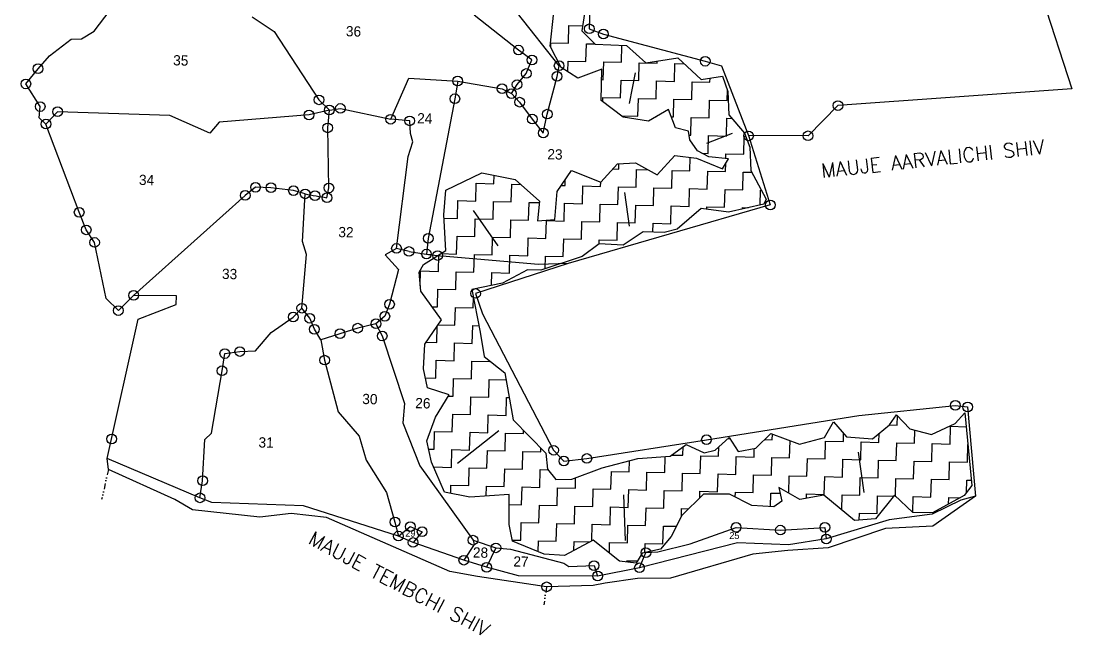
# Model space of a CAD drawing. Header units: metres. Extents: x 356940 to 358376, y 1745247 to 1746797.
# Drawn here: x 356997 to 357918, y 1745247 to 1745785 of the extents above; entities that cross this region are included whole.
import ezdxf

# ---------------------------------------------------------------- set-up
doc = ezdxf.new("R2010")
doc.units = ezdxf.units.M
doc.linetypes.add('DIVIDE', pattern=[1.25, 0.5, -0.25, 0, -0.25, 0, -0.25])
for name, color, linetype in [('POLY_HATCH', 12, 'Continuous'), ('POLY_PARCEL', 6, 'Continuous'), ('POLY_ROAD', 30, 'Continuous'), ('SYM_ARROW', 1, 'Continuous'), ('TEXT_MAPOUT', 7, 'Continuous'), ('TEXT_PARCEL', 7, 'Continuous'), ('V_BOUND_LINE', 7, 'Continuous'), ('V_DIVIDE_LINE', 7, 'DIVIDE')]:
    doc.layers.add(name, color=color, linetype=linetype)
doc.styles.get("Standard").update_dxf_attribs({"font": 'simplex.shx'})
doc.styles.add('TEXT_MAP', font='')
doc.styles.get('TEXT_MAP').set_extended_font_data('Kruti Dev 050')

msp = doc.modelspace()

# ---------------------------------------------------------------- linework, layer by layer
for centre in [(357495.06, 1745777.75), (357507.42, 1745773.14), (357433.06, 1745759.12), (357444.83, 1745750.51), (357596.55, 1745749.38), (357012.25, 1745742.86), (357439.85, 1745738.66), (357468.64, 1745745.45), (357001.59, 1745729.55), (357379.77, 1745732.03), (357431.8, 1745728.98), (357466.85, 1745736.13), (357418.67, 1745725.35), (357426.89, 1745720.99), (357014.15, 1745709.7), (357258.29, 1745715.56), (357377.3, 1745716.49), (357434, 1745713.53), (357712.78, 1745710.58), (357029.35, 1745705.19), (357249.59, 1745702.37), (357267.4, 1745706.61), (357277.1, 1745708.03), (357458.22, 1745703.05), (357019.2, 1745694.37), (357265.98, 1745691.04), (357321.14, 1745698.62), (357337.77, 1745697.17), (357445.09, 1745698.69), (357454.69, 1745686.49), (357634.49, 1745684.03), (357686.58, 1745684.08), (357202.72, 1745639.01), (357216.25, 1745638.68), (357235.98, 1745636.11), (357266.95, 1745638.5), (357193.69, 1745631.95), (357246.19, 1745633.26), (357254.78, 1745631.61), (357265.29, 1745629.91), (357048.28, 1745617.11), (357653.57, 1745623.55), (357054.43, 1745601.76), (357061.76, 1745590.72), (357353.98, 1745594.29), (357326.19, 1745585.49), (357337.16, 1745582.82), (357352.45, 1745580.53), (357362.26, 1745579.27), (357095.99, 1745544.35), (357395.44, 1745546.06), (357320.09, 1745536.56), (357082.62, 1745531.11), (357235.73, 1745525.41), (357243.24, 1745533.18), (357315.99, 1745526.12), (357250.22, 1745524.38), (357308.16, 1745519.6), (357254.3, 1745514.7), (357276.75, 1745510.79), (357292.23, 1745515.68), (357313.65, 1745508.92), (357175.85, 1745493.46), (357188.96, 1745495.23), (357263.22, 1745487.68), (357173.38, 1745478.37), (357815.56, 1745448.08), (357826.39, 1745446.73), (357076.67, 1745418.66), (357597.67, 1745418.02), (357463.74, 1745408.83), (357472.75, 1745399.38), (357492.91, 1745401.6), (357156.37, 1745382.16), (357154.09, 1745367.15), (357324.8, 1745345.93), (357338.3, 1745341.94), (357623.63, 1745341.27), (357701.35, 1745341.27), (357327.9, 1745333.64), (357348.65, 1745337.51), (357662.43, 1745338.87), (357340.72, 1745328.05), (357393.26, 1745330.08), (357413.24, 1745323.36), (357702.54, 1745331.18), (357544.59, 1745319.17), (357385.15, 1745312.55), (357405.15, 1745306.31), (357499.22, 1745307.83), (357538.99, 1745305.89), (357502.35, 1745298.64), (357457.7, 1745289.22)]:
    msp.add_circle(centre, 4.24)
at = {"layer": 'POLY_HATCH'}
for p, q in [((357492.2, 1745800.86), (357488.41, 1745776.13)), ((357460.73, 1745762.54), (357464.02, 1745792.37)), ((357488.41, 1745776.13), (357500.22, 1745764.39)), ((357470.47, 1745743.84), (357460.73, 1745762.54)), ((357500.22, 1745764.39), (357527.59, 1745763.08)), ((357527.59, 1745763.08), (357544.42, 1745748.03)), ((357544.42, 1745748.03), (357572.56, 1745752.43)), ((357572.56, 1745752.43), (357593.12, 1745733.46)), ((357484.89, 1745734.58), (357470.47, 1745743.84)), ((357506.11, 1745742.33), (357484.89, 1745734.58)), ((357505.43, 1745714.98), (357506.11, 1745742.33)), ((357593.12, 1745733.46), (357611.66, 1745736.19)), ((357611.66, 1745736.19), (357616.5, 1745722.91)), ((357616.5, 1745722.91), (357617.27, 1745702.52)), ((357524.83, 1745700.5), (357505.43, 1745714.98)), ((357564.49, 1745707.16), (357547.03, 1745696.78)), ((357570.47, 1745691.11), (357564.49, 1745707.16)), ((357547.03, 1745696.78), (357524.83, 1745700.5)), ((357617.27, 1745702.52), (357630.89, 1745686.28)), ((357581.87, 1745688.28), (357570.47, 1745691.11)), ((357582.95, 1745680.62), (357581.87, 1745688.28)), ((357630.89, 1745686.28), (357635.69, 1745674.07)), ((357589.72, 1745670.91), (357582.95, 1745680.62)), ((357599.78, 1745665.57), (357589.72, 1745670.91)), ((357635.69, 1745674.07), (357636.46, 1745653.69)), ((357505.27, 1745643.41), (357519.69, 1745659.6)), ((357519.69, 1745659.6), (357535.64, 1745660.48)), ((357535.64, 1745660.48), (357554.49, 1745649.84)), ((357554.49, 1745649.84), (357569.87, 1745666.94)), ((357569.87, 1745666.94), (357588.93, 1745664.56)), ((357588.93, 1745664.56), (357611.63, 1745655.1)), ((357616.94, 1745663.87), (357599.78, 1745665.57)), ((357611.63, 1745655.1), (357616.94, 1745663.87)), ((357369.4, 1745636.58), (357400.99, 1745651.71)), ((357400.99, 1745651.71), (357430.15, 1745645.9)), ((357466.85, 1745635.45), (357479.4, 1745653.6)), ((357479.4, 1745653.6), (357505.27, 1745643.41)), ((357636.46, 1745653.69), (357649.86, 1745628.54)), ((357430.15, 1745645.9), (357451.35, 1745626.92)), ((357367.59, 1745614.98), (357369.4, 1745636.58)), ((357464.96, 1745610.68), (357466.85, 1745635.45)), ((357451.35, 1745626.92), (357449.65, 1745609.78)), ((357647.84, 1745624.14), (357617.09, 1745617.26)), ((357649.86, 1745628.54), (357647.84, 1745624.14)), ((357369.37, 1745583.76), (357367.59, 1745614.98)), ((357592.95, 1745620.4), (357572.12, 1745602.45)), ((357617.09, 1745617.26), (357592.95, 1745620.4)), ((357449.65, 1745609.78), (357464.96, 1745610.68)), ((357542.12, 1745600.01), (357524.63, 1745588.35)), ((357560.58, 1745599.56), (357542.12, 1745600.01)), ((357572.12, 1745602.45), (357560.58, 1745599.56)), ((357503.63, 1745589.5), (357488.71, 1745578.42)), ((357524.63, 1745588.35), (357503.63, 1745589.5)), ((357349.96, 1745571.51), (357369.37, 1745583.76)), ((357488.71, 1745578.42), (357452.45, 1745566.35)), ((357345.97, 1745564.61), (357349.96, 1745571.51)), ((357440.99, 1745566.64), (357419.04, 1745555.09)), ((357452.45, 1745566.35), (357440.99, 1745566.64)), ((357347.47, 1745548.03), (357345.97, 1745564.61)), ((357365.56, 1745522.91), (357347.47, 1745548.03)), ((357419.04, 1745555.09), (357392.14, 1745549.39)), ((357392.14, 1745549.39), (357399.51, 1745512.29)), ((357351.02, 1745501.64), (357365.56, 1745522.91)), ((357399.51, 1745512.29), (357402.87, 1745490.88)), ((357349.85, 1745480.03), (357351.02, 1745501.64)), ((357402.87, 1745490.88), (357420.99, 1745476.44)), ((357353.26, 1745463.4), (357349.85, 1745480.03)), ((357420.99, 1745476.44), (357428.26, 1745435.53)), ((357372.22, 1745457.21), (357353.26, 1745463.4)), ((357360.28, 1745437.77), (357372.22, 1745457.21)), ((357352.76, 1745416.96), (357360.28, 1745437.77)), ((357758.01, 1745431.17), (357763.96, 1745439.93)), ((357763.96, 1745439.93), (357775.76, 1745427.55)), ((357815.38, 1745432.3), (357823.89, 1745441.64)), ((357823.89, 1745441.64), (357829.97, 1745377.85)), ((357428.26, 1745435.53), (357456.85, 1745406.19)), ((357701.03, 1745419.84), (357709.02, 1745433.65)), ((357709.02, 1745433.65), (357720.16, 1745420.64)), ((357743.05, 1745418.81), (357758.01, 1745431.17)), ((357794.75, 1745422.63), (357815.38, 1745432.3)), ((357605.19, 1745408.84), (357617.57, 1745419.99)), ((357617.57, 1745419.99), (357625.55, 1745407.7)), ((357640.91, 1745410.5), (357653.98, 1745423.55)), ((357653.98, 1745423.55), (357679.22, 1745414.02)), ((357679.22, 1745414.02), (357701.03, 1745419.84)), ((357720.16, 1745420.64), (357743.05, 1745418.81)), ((357775.76, 1745427.55), (357794.75, 1745422.63)), ((357356.76, 1745398.4), (357352.76, 1745416.96)), ((357565.73, 1745403.51), (357580, 1745413.97)), ((357580, 1745413.97), (357595.58, 1745406.53)), ((357625.55, 1745407.7), (357640.91, 1745410.5)), ((357456.85, 1745406.19), (357458.41, 1745392.15)), ((357506.23, 1745393.52), (357537.65, 1745401.65)), ((357537.65, 1745401.65), (357565.73, 1745403.51)), ((357595.58, 1745406.53), (357605.19, 1745408.84)), ((357368.21, 1745372.03), (357356.76, 1745398.4)), ((357458.41, 1745392.15), (357465.83, 1745383.06)), ((357479.86, 1745383.35), (357506.23, 1745393.52)), ((357465.83, 1745383.06), (357479.86, 1745383.35)), ((357679.31, 1745365.65), (357661.09, 1745376.28)), ((357661.09, 1745376.28), (357663.64, 1745364.12)), ((357829.97, 1745377.85), (357823.38, 1745369.1)), ((357390.41, 1745367.67), (357368.21, 1745372.03)), ((357424.87, 1745370), (357390.41, 1745367.67)), ((357424.86, 1745343.91), (357424.87, 1745370)), ((357594.98, 1745370.27), (357576.05, 1745351.64)), ((357617.92, 1745370.34), (357594.98, 1745370.27)), ((357637.42, 1745360.31), (357617.92, 1745370.34)), ((357663.64, 1745364.12), (357656.51, 1745359.21)), ((357700.43, 1745369.59), (357679.31, 1745365.65)), ((357727.28, 1745347.29), (357700.43, 1745369.59)), ((357762.22, 1745369.34), (357745.79, 1745348.74)), ((357778.42, 1745354.3), (357762.22, 1745369.34)), ((357823.38, 1745369.1), (357795.61, 1745353.88)), ((357656.51, 1745359.21), (357637.42, 1745360.31)), ((357576.05, 1745351.64), (357566.68, 1745333.42)), ((357745.79, 1745348.74), (357727.28, 1745347.29)), ((357795.61, 1745353.88), (357778.42, 1745354.3)), ((357427.68, 1745329.2), (357424.86, 1745343.91)), ((357455.43, 1745317.7), (357427.68, 1745329.2)), ((357498.42, 1745330.01), (357473.25, 1745316.63)), ((357521.54, 1745311.62), (357498.42, 1745330.01)), ((357566.68, 1745333.42), (357557.48, 1745322.19)), ((357473.25, 1745316.63), (357455.43, 1745317.7)), ((357541.47, 1745318.77), (357536.16, 1745309.99)), ((357557.48, 1745322.19), (357541.47, 1745318.77)), ((357536.16, 1745309.99), (357521.54, 1745311.62))]:
    msp.add_line(p, q, dxfattribs=at)
at = {"layer": 'POLY_HATCH', "linetype": 'Continuous'}
for p, q in [((357476.88, 1745765.13), (357477.26, 1745780.7)), ((357477.26, 1745780.7), (357489.06, 1745780.41)), ((357461.22, 1745761.61), (357461.31, 1745765.52)), ((357461.31, 1745765.52), (357476.88, 1745765.13)), ((357492.07, 1745749.18), (357492.45, 1745764.75)), ((357492.45, 1745764.75), (357500.05, 1745764.56)), ((357523.2, 1745748.41), (357523.57, 1745763.27)), ((357476.26, 1745740.12), (357476.5, 1745749.56)), ((357476.5, 1745749.56), (357492.07, 1745749.18)), ((357507.25, 1745733.23), (357507.63, 1745748.8)), ((357507.63, 1745748.8), (357523.2, 1745748.41)), ((357538.39, 1745732.46), (357538.77, 1745748.03)), ((357538.77, 1745748.03), (357554.34, 1745747.65)), ((357554.34, 1745747.65), (357554.39, 1745749.59)), ((357569.53, 1745731.69), (357569.91, 1745747.26)), ((357569.91, 1745747.26), (357578.38, 1745747.05)), ((357505.88, 1745733.26), (357507.25, 1745733.23)), ((357522.44, 1745717.28), (357522.82, 1745732.84)), ((357522.82, 1745732.84), (357538.39, 1745732.46)), ((357553.57, 1745716.51), (357553.96, 1745732.08)), ((357553.96, 1745732.08), (357569.53, 1745731.69)), ((357600.66, 1745730.93), (357600.76, 1745734.59)), ((357584.71, 1745715.74), (357585.1, 1745731.31)), ((357585.1, 1745731.31), (357600.66, 1745730.93)), ((357615.85, 1745714.98), (357616.07, 1745724.08)), ((357506.78, 1745713.98), (357506.87, 1745717.66)), ((357506.87, 1745717.66), (357522.44, 1745717.28)), ((357537.62, 1745701.32), (357538.01, 1745716.89)), ((357538.01, 1745716.89), (357553.57, 1745716.51)), ((357568.76, 1745700.56), (357569.14, 1745716.13)), ((357569.14, 1745716.13), (357584.71, 1745715.74)), ((357599.9, 1745699.79), (357600.28, 1745715.36)), ((357600.28, 1745715.36), (357615.85, 1745714.98)), ((357523.26, 1745701.68), (357537.62, 1745701.32)), ((357553.18, 1745700.43), (357553.19, 1745700.94)), ((357553.19, 1745700.94), (357554, 1745700.92)), ((357566.93, 1745700.6), (357568.76, 1745700.56)), ((357583.95, 1745684.6), (357584.33, 1745700.17)), ((357584.33, 1745700.17), (357599.9, 1745699.79)), ((357615.08, 1745683.84), (357615.47, 1745699.41)), ((357615.47, 1745699.41), (357619.98, 1745699.3)), ((357582.38, 1745684.64), (357583.95, 1745684.6)), ((357599.13, 1745668.65), (357599.51, 1745684.22)), ((357599.51, 1745684.22), (357615.08, 1745683.84)), ((357630.27, 1745667.89), (357630.65, 1745683.45)), ((357630.65, 1745683.45), (357632.01, 1745683.42)), ((357593.72, 1745668.79), (357599.13, 1745668.65)), ((357614.6, 1745664.11), (357614.7, 1745668.27)), ((357614.7, 1745668.27), (357630.27, 1745667.89)), ((357520.9, 1745655), (357521.02, 1745659.68)), ((357583.18, 1745653.47), (357583.47, 1745665.24)), ((357614.32, 1745652.7), (357614.49, 1745659.82)), ((357411.54, 1745642.11), (357411.72, 1745649.57)), ((357515.7, 1745655.13), (357520.9, 1745655)), ((357536.09, 1745639.05), (357536.47, 1745654.62)), ((357536.47, 1745654.62), (357546.46, 1745654.37)), ((357567.23, 1745638.28), (357567.61, 1745653.85)), ((357567.61, 1745653.85), (357583.18, 1745653.47)), ((357598.37, 1745637.51), (357598.75, 1745653.08)), ((357598.75, 1745653.08), (357614.32, 1745652.7)), ((357629.5, 1745636.75), (357629.89, 1745652.32)), ((357629.89, 1745652.32), (357637.29, 1745652.13)), ((357395.59, 1745626.93), (357395.97, 1745642.5)), ((357395.97, 1745642.5), (357411.54, 1745642.11)), ((357426.72, 1745626.16), (357427.11, 1745641.73)), ((357427.11, 1745641.73), (357435.03, 1745641.54)), ((357470.46, 1745640.66), (357473.81, 1745640.58)), ((357473.81, 1745640.58), (357473.94, 1745645.7)), ((357489, 1745624.63), (357489.38, 1745640.2)), ((357489.38, 1745640.2), (357504.95, 1745639.81)), ((357504.95, 1745639.81), (357505.04, 1745643.5)), ((357520.14, 1745623.86), (357520.52, 1745639.43)), ((357520.52, 1745639.43), (357536.09, 1745639.05)), ((357551.28, 1745623.1), (357551.66, 1745638.66)), ((357551.66, 1745638.66), (357567.23, 1745638.28)), ((357582.41, 1745622.33), (357582.8, 1745637.9)), ((357582.8, 1745637.9), (357598.37, 1745637.51)), ((357613.55, 1745621.56), (357613.93, 1745637.13)), ((357613.93, 1745637.13), (357629.5, 1745636.75)), ((357644.75, 1745623.45), (357645.07, 1745636.36)), ((357645.07, 1745636.36), (357645.7, 1745636.35)), ((357379.63, 1745611.74), (357380.02, 1745627.31)), ((357380.02, 1745627.31), (357395.59, 1745626.93)), ((357410.77, 1745610.98), (357411.16, 1745626.55)), ((357411.16, 1745626.55), (357426.72, 1745626.16)), ((357441.91, 1745610.21), (357442.29, 1745625.78)), ((357442.29, 1745625.78), (357451.21, 1745625.56)), ((357473.05, 1745609.44), (357473.43, 1745625.01)), ((357473.43, 1745625.01), (357489, 1745624.63)), ((357504.19, 1745608.68), (357504.57, 1745624.25)), ((357504.57, 1745624.25), (357520.14, 1745623.86)), ((357535.32, 1745607.91), (357535.71, 1745623.48)), ((357535.71, 1745623.48), (357551.28, 1745623.1)), ((357566.46, 1745607.14), (357566.84, 1745622.71)), ((357566.84, 1745622.71), (357582.41, 1745622.33)), ((357597.93, 1745619.75), (357597.98, 1745621.95)), ((357597.98, 1745621.95), (357613.55, 1745621.56)), ((357629.09, 1745619.94), (357629.12, 1745621.18)), ((357629.12, 1745621.18), (357634.07, 1745621.06)), ((357367.76, 1745612.04), (357379.63, 1745611.74)), ((357394.82, 1745595.79), (357395.2, 1745611.36)), ((357395.2, 1745611.36), (357410.77, 1745610.98)), ((357425.96, 1745595.02), (357426.34, 1745610.59)), ((357426.34, 1745610.59), (357441.91, 1745610.21)), ((357457.1, 1745594.26), (357457.48, 1745609.83)), ((357457.48, 1745609.83), (357473.05, 1745609.44)), ((357488.23, 1745593.49), (357488.62, 1745609.06)), ((357488.62, 1745609.06), (357504.19, 1745608.68)), ((357519.37, 1745592.72), (357519.75, 1745608.29)), ((357519.75, 1745608.29), (357535.32, 1745607.91)), ((357550.7, 1745599.8), (357550.89, 1745607.53)), ((357550.89, 1745607.53), (357566.46, 1745607.14)), ((357378.87, 1745580.61), (357379.25, 1745596.17)), ((357379.25, 1745596.17), (357394.82, 1745595.79)), ((357410.01, 1745579.84), (357410.39, 1745595.41)), ((357410.39, 1745595.41), (357425.96, 1745595.02)), ((357441.14, 1745579.07), (357441.53, 1745594.64)), ((357441.53, 1745594.64), (357457.1, 1745594.26)), ((357472.28, 1745578.31), (357472.66, 1745593.87)), ((357472.66, 1745593.87), (357488.23, 1745593.49)), ((357503.71, 1745589.5), (357503.8, 1745593.11)), ((357503.8, 1745593.11), (357519.37, 1745592.72)), ((357362.92, 1745565.42), (357363.27, 1745579.91)), ((357364.92, 1745580.95), (357378.87, 1745580.61)), ((357394.05, 1745564.65), (357394.44, 1745580.22)), ((357394.44, 1745580.22), (357410.01, 1745579.84)), ((357425.19, 1745563.89), (357425.57, 1745579.46)), ((357425.57, 1745579.46), (357441.14, 1745579.07)), ((357456.44, 1745567.68), (357456.71, 1745578.69)), ((357456.71, 1745578.69), (357472.28, 1745578.31)), ((357347.03, 1745552.88), (357347.35, 1745565.8)), ((357347.35, 1745565.8), (357362.92, 1745565.42)), ((357378.1, 1745549.47), (357378.48, 1745565.04)), ((357378.48, 1745565.04), (357394.05, 1745564.65)), ((357409.35, 1745553.03), (357409.62, 1745564.27)), ((357409.62, 1745564.27), (357425.19, 1745563.89)), ((357362.15, 1745534.28), (357362.53, 1745549.85)), ((357362.53, 1745549.85), (357378.1, 1745549.47)), ((357393.29, 1745533.52), (357393.51, 1745542.5)), ((357357.28, 1745534.4), (357362.15, 1745534.28)), ((357377.33, 1745518.33), (357377.72, 1745533.9)), ((357377.72, 1745533.9), (357393.29, 1745533.52)), ((357361.38, 1745503.14), (357361.73, 1745517.31)), ((357362.67, 1745518.69), (357377.33, 1745518.33)), ((357392.52, 1745502.38), (357392.9, 1745517.95)), ((357392.9, 1745517.95), (357398.41, 1745517.81)), ((357352.2, 1745503.37), (357361.38, 1745503.14)), ((357376.57, 1745487.19), (357376.95, 1745502.76)), ((357376.95, 1745502.76), (357392.52, 1745502.38)), ((357360.62, 1745472.01), (357361, 1745487.58)), ((357361, 1745487.58), (357376.57, 1745487.19)), ((357391.75, 1745471.24), (357392.14, 1745486.81)), ((357392.14, 1745486.81), (357407.71, 1745486.43)), ((357407.71, 1745486.43), (357407.72, 1745487.01)), ((357351.45, 1745472.23), (357360.62, 1745472.01)), ((357375.8, 1745456.05), (357376.18, 1745471.62)), ((357376.18, 1745471.62), (357391.75, 1745471.24)), ((357406.94, 1745455.29), (357407.32, 1745470.86)), ((357407.32, 1745470.86), (357422.04, 1745470.49)), ((357371.58, 1745456.16), (357375.8, 1745456.05)), ((357390.99, 1745440.1), (357391.37, 1745455.67)), ((357391.37, 1745455.67), (357406.94, 1745455.29)), ((357422.12, 1745439.34), (357422.51, 1745454.9)), ((357422.51, 1745454.9), (357424.83, 1745454.85)), ((357375.03, 1745424.92), (357375.42, 1745440.49)), ((357375.42, 1745440.49), (357390.99, 1745440.1)), ((357406.17, 1745424.15), (357406.56, 1745439.72)), ((357406.56, 1745439.72), (357422.12, 1745439.34)), ((357764.64, 1745430.9), (357764.84, 1745439.01)), ((357757.89, 1745431.07), (357764.64, 1745430.9)), ((357810.96, 1745414.18), (357811.35, 1745429.75)), ((357811.35, 1745429.75), (357825.06, 1745429.41)), ((357359.08, 1745409.73), (357359.47, 1745425.3)), ((357359.47, 1745425.3), (357375.03, 1745424.92)), ((357390.22, 1745408.96), (357390.6, 1745424.53)), ((357390.6, 1745424.53), (357406.17, 1745424.15)), ((357421.36, 1745408.2), (357421.74, 1745423.77)), ((357421.74, 1745423.77), (357437.31, 1745423.38)), ((357437.31, 1745423.38), (357437.38, 1745426.17)), ((357616.44, 1745418.97), (357618.26, 1745418.93)), ((357655.27, 1745418.02), (357655.4, 1745423.01)), ((357717.55, 1745416.48), (357717.72, 1745423.49)), ((357748.69, 1745415.72), (357748.88, 1745423.62)), ((357779.83, 1745414.95), (357780.11, 1745426.42)), ((357354.29, 1745409.85), (357359.08, 1745409.73)), ((357452.5, 1745407.43), (357452.57, 1745410.57)), ((357577.05, 1745404.36), (357577.23, 1745411.95)), ((357608.18, 1745403.6), (357608.38, 1745411.71)), ((357639.32, 1745402.83), (357639.5, 1745410.25)), ((357648.6, 1745418.18), (357655.27, 1745418.02)), ((357670.46, 1745402.06), (357670.83, 1745417.18)), ((357701.6, 1745401.3), (357701.98, 1745416.87)), ((357701.98, 1745416.87), (357717.55, 1745416.48)), ((357732.74, 1745400.53), (357733.12, 1745416.1)), ((357733.12, 1745416.1), (357748.69, 1745415.72)), ((357763.87, 1745399.76), (357764.26, 1745415.33)), ((357764.26, 1745415.33), (357779.83, 1745414.95)), ((357795.01, 1745399), (357795.39, 1745414.57)), ((357795.39, 1745414.57), (357810.96, 1745414.18)), ((357826.15, 1745398.23), (357826.53, 1745413.8)), ((357826.53, 1745413.8), (357826.54, 1745413.8)), ((357374.27, 1745393.78), (357374.65, 1745409.35)), ((357374.65, 1745409.35), (357390.22, 1745408.96)), ((357405.41, 1745393.01), (357405.79, 1745408.58)), ((357405.79, 1745408.58), (357421.36, 1745408.2)), ((357436.54, 1745392.25), (357436.93, 1745407.81)), ((357436.93, 1745407.81), (357452.5, 1745407.43)), ((357561.09, 1745389.18), (357561.44, 1745403.22)), ((357567.22, 1745404.61), (357577.05, 1745404.36)), ((357592.23, 1745388.41), (357592.62, 1745403.98)), ((357592.62, 1745403.98), (357608.18, 1745403.6)), ((357623.37, 1745387.65), (357623.75, 1745403.21)), ((357623.75, 1745403.21), (357639.32, 1745402.83)), ((357654.51, 1745386.88), (357654.89, 1745402.45)), ((357654.89, 1745402.45), (357670.46, 1745402.06)), ((357685.65, 1745386.11), (357686.03, 1745401.68)), ((357686.03, 1745401.68), (357701.6, 1745401.3)), ((357716.78, 1745385.35), (357717.17, 1745400.91)), ((357717.17, 1745400.91), (357732.74, 1745400.53)), ((357358.69, 1745393.95), (357358.7, 1745394.16)), ((357358.7, 1745394.16), (357374.27, 1745393.78)), ((357389.45, 1745377.83), (357389.84, 1745393.4)), ((357389.84, 1745393.4), (357405.41, 1745393.01)), ((357420.59, 1745377.06), (357420.97, 1745392.63)), ((357420.97, 1745392.63), (357436.54, 1745392.25)), ((357451.73, 1745376.29), (357452.11, 1745391.86)), ((357452.11, 1745391.86), (357458.78, 1745391.7)), ((357529.96, 1745389.95), (357530.2, 1745399.72)), ((357747.92, 1745384.58), (357748.3, 1745400.15)), ((357748.3, 1745400.15), (357763.87, 1745399.76)), ((357779.06, 1745383.81), (357779.44, 1745399.38)), ((357779.44, 1745399.38), (357795.01, 1745399)), ((357810.2, 1745383.05), (357810.58, 1745398.61)), ((357810.58, 1745398.61), (357826.15, 1745398.23)), ((357482.87, 1745375.53), (357483.09, 1745384.6)), ((357514, 1745374.76), (357514.39, 1745390.33)), ((357514.39, 1745390.33), (357529.96, 1745389.95)), ((357545.14, 1745373.99), (357545.53, 1745389.56)), ((357545.53, 1745389.56), (357561.09, 1745389.18)), ((357576.28, 1745373.23), (357576.66, 1745388.8)), ((357576.66, 1745388.8), (357592.23, 1745388.41)), ((357607.42, 1745372.46), (357607.8, 1745388.03)), ((357607.8, 1745388.03), (357623.37, 1745387.65)), ((357638.56, 1745371.69), (357638.94, 1745387.26)), ((357638.94, 1745387.26), (357654.51, 1745386.88)), ((357669.7, 1745371.26), (357670.08, 1745386.5)), ((357670.08, 1745386.5), (357685.65, 1745386.11)), ((357700.83, 1745370.16), (357701.21, 1745385.73)), ((357701.21, 1745385.73), (357716.78, 1745385.35)), ((357731.97, 1745369.39), (357732.35, 1745384.96)), ((357732.35, 1745384.96), (357747.92, 1745384.58)), ((357763.11, 1745368.63), (357763.49, 1745384.2)), ((357763.49, 1745384.2), (357779.06, 1745383.81)), ((357794.24, 1745367.86), (357794.63, 1745383.43)), ((357794.63, 1745383.43), (357810.2, 1745383.05)), ((357825.5, 1745371.92), (357825.77, 1745382.66)), ((357825.77, 1745382.66), (357829.52, 1745382.57)), ((357373.71, 1745370.95), (357373.88, 1745378.21)), ((357373.88, 1745378.21), (357389.45, 1745377.83)), ((357404.81, 1745368.64), (357405.02, 1745377.44)), ((357405.02, 1745377.44), (357420.59, 1745377.06)), ((357435.78, 1745361.11), (357436.16, 1745376.68)), ((357436.16, 1745376.68), (357451.73, 1745376.29)), ((357466.91, 1745360.34), (357467.3, 1745375.91)), ((357467.3, 1745375.91), (357482.87, 1745375.53)), ((357498.05, 1745359.57), (357498.44, 1745375.14)), ((357498.44, 1745375.14), (357514, 1745374.76)), ((357529.19, 1745358.81), (357529.57, 1745374.38)), ((357529.57, 1745374.38), (357545.14, 1745373.99)), ((357560.33, 1745358.04), (357560.71, 1745373.61)), ((357560.71, 1745373.61), (357576.28, 1745373.23)), ((357591.71, 1745367.04), (357591.85, 1745372.84)), ((357591.85, 1745372.84), (357607.42, 1745372.46)), ((357622.88, 1745367.79), (357622.99, 1745372.08)), ((357622.99, 1745372.08), (357638.56, 1745371.69)), ((357653.83, 1745359.36), (357654.12, 1745371.31)), ((357654.12, 1745371.31), (357662.18, 1745371.11)), ((357685.17, 1745366.74), (357685.26, 1745370.54)), ((357685.26, 1745370.54), (357700.83, 1745370.16)), ((357716.08, 1745356.59), (357716.4, 1745369.78)), ((357716.4, 1745369.78), (357731.97, 1745369.39)), ((357747.15, 1745353.44), (357747.54, 1745369.01)), ((357747.54, 1745369.01), (357761.68, 1745368.66)), ((357762.98, 1745368.63), (357763.11, 1745368.63)), ((357778.33, 1745354.38), (357778.68, 1745368.24)), ((357778.68, 1745368.24), (357794.24, 1745367.86)), ((357809.67, 1745361.59), (357809.81, 1745367.48)), ((357809.81, 1745367.48), (357819.96, 1745367.23)), ((357424.86, 1745361.38), (357435.78, 1745361.11)), ((357450.96, 1745345.16), (357451.35, 1745360.72)), ((357451.35, 1745360.72), (357466.91, 1745360.34)), ((357482.1, 1745344.39), (357482.48, 1745359.96)), ((357482.48, 1745359.96), (357498.05, 1745359.57)), ((357513.24, 1745343.62), (357513.62, 1745359.19)), ((357513.62, 1745359.19), (357529.19, 1745358.81)), ((357544.38, 1745342.86), (357544.76, 1745358.42)), ((357544.76, 1745358.42), (357560.33, 1745358.04)), ((357575.73, 1745351.03), (357575.9, 1745357.66)), ((357575.9, 1745357.66), (357582.01, 1745357.51)), ((357435.01, 1745329.97), (357435.39, 1745345.54)), ((357435.39, 1745345.54), (357450.96, 1745345.16)), ((357731.43, 1745347.61), (357731.59, 1745353.82)), ((357731.59, 1745353.82), (357747.15, 1745353.44)), ((357466.15, 1745329.2), (357466.53, 1745344.77)), ((357466.53, 1745344.77), (357482.1, 1745344.39)), ((357497.31, 1745329.41), (357497.67, 1745344.01)), ((357497.67, 1745344.01), (357513.24, 1745343.62)), ((357528.42, 1745327.67), (357528.81, 1745343.24)), ((357528.81, 1745343.24), (357544.38, 1745342.86)), ((357559.56, 1745326.9), (357559.94, 1745342.47)), ((357559.94, 1745342.47), (357571.19, 1745342.2)), ((357427.5, 1745330.15), (357435.01, 1745329.97)), ((357450.34, 1745319.81), (357450.58, 1745329.59)), ((357450.58, 1745329.59), (357466.15, 1745329.2)), ((357481.52, 1745321.03), (357481.72, 1745328.82)), ((357481.72, 1745328.82), (357495.55, 1745328.48)), ((357512.62, 1745318.71), (357512.85, 1745328.05)), ((357512.85, 1745328.05), (357528.42, 1745327.67)), ((357543.79, 1745319.26), (357543.99, 1745327.29)), ((357543.99, 1745327.29), (357559.56, 1745326.9)), ((357528.01, 1745310.9), (357528.04, 1745312.1)), ((357528.04, 1745312.1), (357537.3, 1745311.87))]:
    msp.add_line(p, q, dxfattribs=at)
at = {"layer": 'POLY_PARCEL'}
for p, q in [((357495.54, 1745797.39), (357495.06, 1745777.75)), ((357199.66, 1745788.28), (357219.13, 1745775.31)), ((357433.06, 1745759.12), (357394.23, 1745789.73)), ((357468.64, 1745745.45), (357432.29, 1745791.39)), ((357219.13, 1745775.31), (357258.29, 1745715.56)), ((357495.06, 1745777.75), (357507.42, 1745773.14)), ((357507.42, 1745773.14), (357596.55, 1745749.38)), ((357444.83, 1745750.51), (357433.06, 1745759.12)), ((357439.85, 1745738.66), (357444.83, 1745750.51)), ((357466.85, 1745736.13), (357468.64, 1745745.45)), ((357596.55, 1745749.38), (357610.94, 1745745.39)), ((357610.94, 1745745.39), (357634.41, 1745684.28)), ((357321.14, 1745698.62), (357337.13, 1745734.64)), ((357337.13, 1745734.64), (357379.77, 1745732.03)), ((357379.77, 1745732.03), (357377.3, 1745716.49)), ((357379.77, 1745732.03), (357418.67, 1745725.35)), ((357431.8, 1745728.98), (357439.85, 1745738.66)), ((357458.22, 1745703.05), (357466.85, 1745736.13)), ((357418.67, 1745725.35), (357426.89, 1745720.99)), ((357426.89, 1745720.99), (357431.8, 1745728.98)), ((357258.29, 1745715.56), (357267.4, 1745706.61)), ((357377.3, 1745716.49), (357353.98, 1745594.29)), ((357426.89, 1745720.99), (357434, 1745713.53)), ((357434, 1745713.53), (357445.09, 1745698.69)), ((357029.35, 1745705.19), (357019.2, 1745694.37)), ((357127.7, 1745701.73), (357029.35, 1745705.19)), ((357267.4, 1745706.61), (357249.59, 1745702.37)), ((357265.98, 1745691.04), (357267.4, 1745706.61)), ((357267.4, 1745706.61), (357277.1, 1745708.03)), ((357277.1, 1745708.03), (357321.14, 1745698.62)), ((357162.74, 1745686.3), (357127.7, 1745701.73)), ((357170.79, 1745695.98), (357162.74, 1745686.3)), ((357249.59, 1745702.37), (357170.79, 1745695.98)), ((357337.77, 1745697.17), (357321.14, 1745698.62)), ((357338.54, 1745686.23), (357337.77, 1745697.17)), ((357445.09, 1745698.69), (357454.69, 1745686.49)), ((357454.69, 1745686.49), (357458.22, 1745703.05)), ((357266.95, 1745638.5), (357265.98, 1745691.04)), ((357340.44, 1745678.9), (357338.54, 1745686.23)), ((357336.48, 1745665.99), (357340.44, 1745678.9)), ((357326.19, 1745585.49), (357336.48, 1745665.99)), ((357193.69, 1745631.95), (357095.99, 1745544.35)), ((357202.72, 1745639.01), (357193.69, 1745631.95)), ((357216.25, 1745638.68), (357202.72, 1745639.01)), ((357235.98, 1745636.11), (357216.25, 1745638.68)), ((357246.19, 1745633.26), (357235.98, 1745636.11)), ((357243.72, 1745591.63), (357246.19, 1745633.26)), ((357265.29, 1745629.91), (357266.95, 1745638.5)), ((357353.98, 1745594.29), (357352.45, 1745580.53)), ((357247.27, 1745580.04), (357243.72, 1745591.63)), ((357326.19, 1745585.49), (357316.35, 1745579.78)), ((357337.16, 1745582.82), (357326.19, 1745585.49)), ((357243.24, 1745533.18), (357247.27, 1745580.04)), ((357316.35, 1745579.78), (357328.03, 1745567.03)), ((357450.58, 1745571.4), (357366.32, 1745578.75)), ((357328.03, 1745567.03), (357320.09, 1745536.56)), ((357476.52, 1745572.29), (357450.58, 1745571.4)), ((357235.73, 1745525.41), (357243.24, 1745533.18)), ((357250.22, 1745524.38), (357243.24, 1745533.18)), ((357320.09, 1745536.56), (357315.99, 1745526.12)), ((357216.56, 1745511.78), (357235.73, 1745525.41)), ((357254.3, 1745514.7), (357250.22, 1745524.38)), ((357315.99, 1745526.12), (357308.16, 1745519.6)), ((357202.58, 1745495.93), (357216.56, 1745511.78)), ((357259.83, 1745505.46), (357254.3, 1745514.7)), ((357292.23, 1745515.68), (357259.83, 1745505.46)), ((357308.16, 1745519.6), (357292.23, 1745515.68)), ((357308.16, 1745519.6), (357313.65, 1745508.92)), ((357259.83, 1745505.46), (357263.22, 1745487.68)), ((357313.65, 1745508.92), (357333.23, 1745449.65)), ((357173.38, 1745478.37), (357175.85, 1745493.46)), ((357175.85, 1745493.46), (357188.96, 1745495.23)), ((357188.96, 1745495.23), (357202.58, 1745495.93)), ((357263.22, 1745487.68), (357275.18, 1745442.46)), ((357164.2, 1745423.75), (357173.38, 1745478.37)), ((357333.23, 1745449.65), (357331.86, 1745432.91)), ((357275.18, 1745442.46), (357293.48, 1745421.12)), ((357331.86, 1745432.91), (357346.76, 1745395.17)), ((357158.31, 1745418.15), (357164.2, 1745423.75)), ((357293.48, 1745421.12), (357299.76, 1745400.07)), ((357156.37, 1745382.16), (357158.31, 1745418.15)), ((357299.76, 1745400.07), (357317.37, 1745371.95)), ((357346.76, 1745395.17), (357393.26, 1745330.08)), ((357154.09, 1745367.15), (357156.37, 1745382.16)), ((357317.37, 1745371.95), (357324.8, 1745345.93)), ((357324.8, 1745345.93), (357327.9, 1745333.64)), ((357327.9, 1745333.64), (357338.3, 1745341.94)), ((357338.3, 1745341.94), (357348.65, 1745337.51)), ((357348.65, 1745337.51), (357340.72, 1745328.05)), ((357583.46, 1745326.92), (357623.63, 1745341.27)), ((357623.63, 1745341.27), (357662.43, 1745338.87)), ((357662.43, 1745338.87), (357701.35, 1745341.27)), ((357701.35, 1745341.27), (357702.54, 1745331.18)), ((357393.26, 1745330.08), (357394.12, 1745326.23)), ((357393.26, 1745330.08), (357413.24, 1745323.36)), ((357554.98, 1745319.96), (357583.46, 1745326.92)), ((357394.12, 1745326.23), (357385.15, 1745312.55)), ((357413.24, 1745323.36), (357405.15, 1745306.31)), ((357413.24, 1745323.36), (357426.16, 1745322.08)), ((357426.16, 1745322.08), (357472.88, 1745309.91)), ((357538.99, 1745305.89), (357544.59, 1745319.17)), ((357544.59, 1745319.17), (357554.98, 1745319.96)), ((357472.88, 1745309.91), (357477.13, 1745306.93)), ((357477.13, 1745306.93), (357499.22, 1745307.83)), ((357499.22, 1745307.83), (357502.35, 1745298.64))]:
    msp.add_line(p, q, dxfattribs=at)
for centre, radius, start, end in [((357312.26, 1745954.4), 327.86, 258.37341, 261.76391), ((357447.55, 1746266.95), 692.97, 260.83341, 262.11225), ((357447.55, 1746266.95), 692.97, 262.11225, 263.26839)]:
    msp.add_arc(centre, radius, start, end, dxfattribs=at)
at = {"layer": 'POLY_ROAD'}
for p, q in [((357154.09, 1745367.15), (357072.91, 1745401.6)), ((357164.55, 1745363.05), (357154.09, 1745367.15)), ((357820.54, 1745365.03), (357795.29, 1745352.72)), ((357833.4, 1745368.66), (357820.54, 1745365.03)), ((357244.6, 1745360.13), (357164.55, 1745363.05)), ((357327.9, 1745333.64), (357244.6, 1745360.13)), ((357757.75, 1745347.89), (357702.54, 1745331.18)), ((357795.29, 1745352.72), (357757.75, 1745347.89)), ((357340.72, 1745328.05), (357327.9, 1745333.64)), ((357385.15, 1745312.55), (357340.72, 1745328.05)), ((357624.84, 1745327.68), (357538.99, 1745305.89)), ((357669.42, 1745326.11), (357624.84, 1745327.68)), ((357702.54, 1745331.18), (357669.42, 1745326.11)), ((357405.15, 1745306.31), (357385.15, 1745312.55)), ((357432.89, 1745298.82), (357405.15, 1745306.31)), ((357538.99, 1745305.89), (357502.35, 1745298.64)), ((357502.35, 1745298.64), (357432.89, 1745298.82))]:
    msp.add_line(p, q, dxfattribs=at)
at = {"layer": 'SYM_ARROW'}
for points in [[(357530.27, 1745712.45), (357535.63, 1745739.28)], [(357598.07, 1745677.64), (357620.56, 1745686.45)], [(357525.98, 1745634.33), (357529.96, 1745604.91)], [(357393.37, 1745618.75), (357414.95, 1745587.68)], [(357379.69, 1745397.52), (357415.69, 1745426.02)], [(357735.7, 1745371.71), (357730.7, 1745407.06)], [(357526.78, 1745329.66), (357525.41, 1745369.63)]]:
    msp.add_lwpolyline(points, dxfattribs=at)
for points in [[(357530.3, 1745712.45), (357530.24, 1745712.28), (357530.24, 1745712.46)], [(357598.08, 1745677.61), (357597.9, 1745677.57), (357598.06, 1745677.67)], [(357525.96, 1745634.32), (357525.96, 1745634.51), (357526.01, 1745634.33)], [(357393.35, 1745618.73), (357393.27, 1745618.9), (357393.4, 1745618.76)], [(357379.71, 1745397.5), (357379.55, 1745397.41), (357379.67, 1745397.54)], [(357735.73, 1745371.72), (357735.73, 1745371.54), (357735.67, 1745371.71)], [(357526.81, 1745329.66), (357526.78, 1745329.48), (357526.75, 1745329.66)]]:
    msp.add_solid(points, dxfattribs=at)
at = {"layer": 'V_BOUND_LINE'}
for p, q in [((357864.73, 1745887.97), (357917.76, 1745725.17)), ((357061.42, 1745775.8), (357092.88, 1745817.37)), ((357022.29, 1745753.97), (357041.13, 1745768.7)), ((357041.13, 1745768.7), (357050.38, 1745769.02)), ((357050.38, 1745769.02), (357061.42, 1745775.8)), ((357012.25, 1745742.86), (357022.29, 1745753.97)), ((357001.59, 1745729.55), (357012.25, 1745742.86)), ((357014.15, 1745709.7), (357001.59, 1745729.55)), ((357917.76, 1745725.17), (357712.78, 1745710.58)), ((357013.36, 1745699.95), (357014.15, 1745709.7)), ((357712.78, 1745710.58), (357686.58, 1745684.08)), ((357019.2, 1745694.37), (357013.36, 1745699.95)), ((357048.28, 1745617.11), (357019.2, 1745694.37)), ((357686.58, 1745684.08), (357634.41, 1745684.28)), ((357634.41, 1745684.28), (357653.57, 1745623.55)), ((357653.57, 1745623.55), (357476.52, 1745572.29)), ((357054.43, 1745601.76), (357048.28, 1745617.11)), ((357061.76, 1745590.72), (357054.43, 1745601.76)), ((357072.01, 1745541.69), (357061.76, 1745590.72)), ((357476.52, 1745572.29), (357395.44, 1745546.06)), ((357082.62, 1745531.11), (357072.01, 1745541.69)), ((357095.99, 1745544.35), (357082.62, 1745531.11)), ((357133.48, 1745543.97), (357095.99, 1745544.35)), ((357133.3, 1745536.38), (357133.48, 1745543.97)), ((357395.44, 1745546.06), (357401.46, 1745528.17)), ((357099.83, 1745523.63), (357133.3, 1745536.38)), ((357072.91, 1745401.6), (357099.83, 1745523.63)), ((357401.46, 1745528.17), (357463.74, 1745408.83)), ((357731.1, 1745439.3), (357815.56, 1745448.08)), ((357815.56, 1745448.08), (357826.39, 1745446.73)), ((357826.39, 1745446.73), (357833.4, 1745368.66)), ((357597.67, 1745418.02), (357731.1, 1745439.3)), ((357492.91, 1745401.6), (357597.67, 1745418.02)), ((357073.92, 1745392.07), (357072.91, 1745401.6)), ((357463.74, 1745408.83), (357472.75, 1745399.38)), ((357472.75, 1745399.38), (357492.91, 1745401.6)), ((357131.97, 1745365.67), (357073.92, 1745392.07)), ((357147.5, 1745356.6), (357131.97, 1745365.67)), ((357833.4, 1745368.66), (357795.79, 1745342.45)), ((357206.59, 1745350.26), (357147.5, 1745356.6)), ((357233.84, 1745353.39), (357206.59, 1745350.26)), ((357264.74, 1745349.91), (357233.84, 1745353.39)), ((357372.82, 1745302.74), (357264.74, 1745349.91)), ((357754.43, 1745340.21), (357704.21, 1745323.33)), ((357795.79, 1745342.45), (357754.43, 1745340.21)), ((357638.31, 1745317.89), (357566.05, 1745296.87)), ((357668.82, 1745320.94), (357638.31, 1745317.89)), ((357704.21, 1745323.33), (357668.82, 1745320.94)), ((357397.05, 1745298.32), (357372.82, 1745302.74)), ((357457.7, 1745289.22), (357397.05, 1745298.32)), ((357498.49, 1745290.39), (357457.7, 1745289.22)), ((357508.87, 1745292.31), (357498.49, 1745290.39)), ((357537.23, 1745296.49), (357508.87, 1745292.31)), ((357566.05, 1745296.87), (357537.23, 1745296.49))]:
    msp.add_line(p, q, dxfattribs=at)
at = {"layer": 'V_DIVIDE_LINE', "ltscale": 10}
for p, q in [((357073.92, 1745392.07), (357067.96, 1745365.61)), ((357457.7, 1745289.22), (357455.18, 1745273.59))]:
    msp.add_line(p, q, dxfattribs=at)

# ---------------------------------------------------------------- texts
at = {"layer": 'TEXT_MAPOUT'}
for s, rotation, p in [('MAUJE AARVALICHI SHIV', 6.17889, (357698.65, 1745647.28)), ('MAUJE TEMBCHI SHIV', 332.0409, (357247.82, 1745327.44))]:
    msp.add_text(s, height=12.4589, rotation=rotation, dxfattribs=at).set_placement(p)
at = {"layer": 'TEXT_PARCEL', "style": 'TEXT_MAP'}
for s, height, p in [('36', 8.97, (357281.78, 1745771.23)), ('35', 8.97, (357130.49, 1745745.79)), ('24', 8.97, (357344.19, 1745695.04)), ('23', 8.97, (357458.2, 1745663.57)), ('34', 8.97, (357100.54, 1745641.1)), ('32', 8.97, (357275.18, 1745595.39)), ('33', 8.97, (357173.26, 1745558.82)), ('30', 8.97, (357296.11, 1745449.28)), ('26', 8.97, (357342.51, 1745445.66)), ('31', 8.97, (357205.24, 1745411.27)), ('29', 5.98, (357333.9, 1745333.3)), ('25', 5.98, (357617.59, 1745331.22)), ('28', 8.97, (357393.01, 1745314.93)), ('27', 8.97, (357428.44, 1745307.06))]:
    msp.add_text(s, height=height, rotation=358.5896, dxfattribs=at).set_placement(p)

doc.saveas('drawing.dxf')
